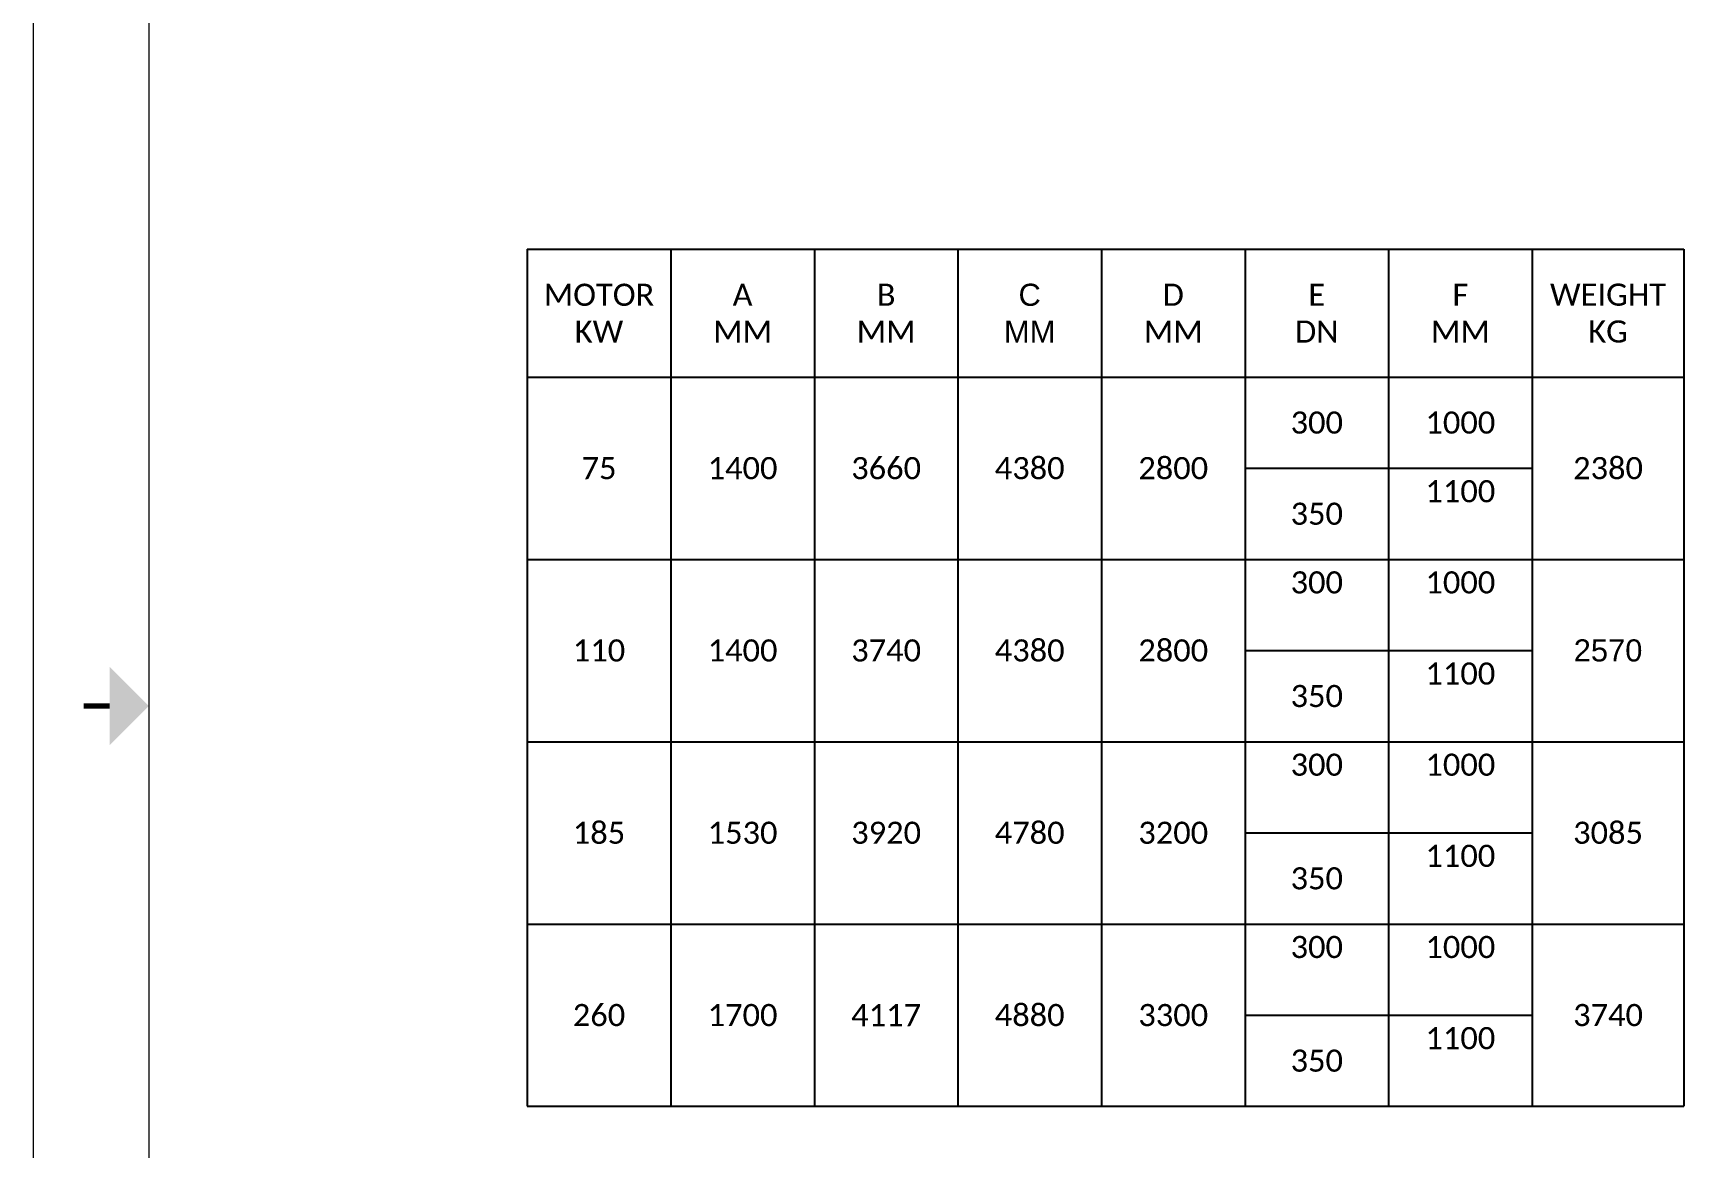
# Model space of a CAD drawing. Header units: millimetres. Extents: x 0 to 559189, y 1 to 426050.
# Drawn here: x 0 to 168645, y 167851 to 281822 of the extents above; entities that cross this region are included whole.
import ezdxf
from ezdxf.enums import TextEntityAlignment as Align

# ---------------------------------------------------------------- set-up
doc = ezdxf.new("R2010")
doc.units = ezdxf.units.MM
doc.header["$LTSCALE"] = 25.4
doc.layers.add('Title Block', color=7, linetype='Continuous', lineweight=5)
doc.styles.add('ACANSTS', font='romans.shx', dxfattribs={"height": 25.4})
doc.styles.add('Roman', font='arial.ttf')

# ---------------------------------------------------------------- blocks, each defined once
blk = doc.blocks.new('*T2')
at = {"linetype": 'ByBlock', "lineweight": -2, "transparency": 16777216}
for p, q in [((0, 0), (118161, 0)), ((0, 0), (0, -87608)), ((14664, 0), (14664, -87608)), ((29329, 0), (29329, -87608)), ((43993, 0), (43993, -87608)), ((58657, 0), (58657, -87608)), ((73321, 0), (73321, -22388)), ((87986, 0), (87986, -87608)), ((102650, 0), (102650, -87608)), ((118161, 0), (118161, -87608)), ((0, -13071), (118161, -13071)), ((73321, -22388), (102650, -22388)), ((0, -31706), (118161, -31706)), ((73321, -31706), (73321, -41023)), ((73321, -41023), (102650, -41023)), ((0, -50340), (118161, -50340)), ((73321, -50340), (73321, -59657)), ((73321, -59657), (102650, -59657)), ((0, -68974), (118161, -68974)), ((73321, -68974), (73321, -78291)), ((73321, -78291), (102650, -78291)), ((0, -87608), (73321, -87608)), ((87986, -87608), (118161, -87608))]:
    blk.add_line(p, q, dxfattribs=at)
at = {"color": 0, "linetype": 'ByBlock', "lineweight": -2, "transparency": 16777216}
for p, q in [((73321, -22388), (73321, -31706)), ((73321, -41023), (73321, -50340)), ((73321, -59657), (73321, -68974)), ((73321, -78291), (73321, -87608)), ((73321, -87608), (87986, -87608))]:
    blk.add_line(p, q, dxfattribs=at)
at = {"color": 0, "linetype": 'Continuous', "lineweight": 5, "transparency": 16777216, "style": 'Roman'}
for s, insert, char_height, width, attachment_point in [('{\\fCalibri|b0|i0|c0|p34;MOTOR^JKW}', (7332, -6536), 2257.78, 12225.87, 5), ('{\\fCalibri|b0|i0|c0|p34;A ^JMM}', (21996, -6536), 2257.78, 12225.87, 5), ('{\\fCalibri|b0|i0|c0|p34;B ^JMM}', (36661, -6536), 2257.78, 12225.87, 5), ('C\\PMM', (51325, -6536), 2257.8, 12225.87, 5), ('{\\fCalibri|b0|i0|c0|p34;D\\PMM}', (65989, -6536), 2257.78, 12225.87, 5), ('{\\fCalibri|b0|i0|c0|p34;E\\PDN}', (80653, -6536), 2257.78, 12225.87, 5), ('{\\fCalibri|b0|i0|c0|p34;F\\PMM}', (95318, -6536), 2257.78, 12225.87, 5), ('{\\fCalibri|b0|i0|c0|p34;WEIGHT\\PKG}', (110405, -6536), 2257.78, 13072.53, 5), ('{\\fCalibri|b0|i0|c0|p34;300}', (80653, -17730), 2257.78, 12225.87, 5), ('{\\fCalibri|b0|i0|c0|p34;1000}', (95318, -17730), 2257.78, 12225.87, 5), ('{\\fCalibri|b0|i0|c0|p34;75}', (7332, -22388), 2257.78, 12225.87, 5), ('{\\fCalibri|b0|i0|c0|p34;1400}', (21996, -22388), 2257.78, 12225.87, 5), ('{\\fCalibri|b0|i0|c0|p34;3660}', (36661, -22388), 2257.78, 12225.87, 5), ('{\\fCalibri|b0|i0|c0|p34;4380}', (51325, -22388), 2257.78, 12225.87, 5), ('{\\fCalibri|b0|i0|c0|p34;2800}', (65989, -22388), 2257.78, 12225.87, 5), ('{\\fCalibri|b0|i0|c0|p34;2380}', (110405, -22388), 2257.78, 13072.53, 5), ('{\\fCalibri|b0|i0|c0|p34;1100}', (95318, -23608), 2257.78, 12225.87, 2), ('{\\fCalibri|b0|i0|c0|p34;350}', (80653, -27047), 2257.78, 12225.87, 5), ('{\\fCalibri|b0|i0|c0|p34;300}', (80653, -32925), 2257.78, 12225.87, 2), ('{\\fCalibri|b0|i0|c0|p34;1000}', (95318, -32925), 2257.78, 12225.87, 2), ('{\\fCalibri|b0|i0|c0|p34;110}', (7332, -41023), 2257.78, 12225.87, 5), ('{\\fCalibri|b0|i0|c0|p34;1400}', (21996, -41023), 2257.78, 12225.87, 5), ('{\\fCalibri|b0|i0|c0|p34;3740}', (36661, -41023), 2257.78, 12225.87, 5), ('{\\fCalibri|b0|i0|c0|p34;4380}', (51325, -41023), 2257.78, 12225.87, 5), ('{\\fCalibri|b0|i0|c0|p34;2800}', (65989, -41023), 2257.78, 12225.87, 5), ('2570', (110405, -41023), 2257.8, 13072.53, 5), ('{\\fCalibri|b0|i0|c0|p34;1100}', (95318, -42242), 2257.78, 12225.87, 2), ('{\\fCalibri|b0|i0|c0|p34;350}', (80653, -45681), 2257.78, 12225.87, 5), ('{\\fCalibri|b0|i0|c0|p34;300}', (80653, -51559), 2257.78, 12225.87, 2), ('{\\fCalibri|b0|i0|c0|p34;1000}', (95318, -51559), 2257.78, 12225.87, 2), ('{\\fCalibri|b0|i0|c0|p34;185}', (7332, -59657), 2257.78, 12225.87, 5), ('{\\fCalibri|b0|i0|c0|p34;1530}', (21996, -59657), 2257.78, 12225.87, 5), ('{\\fCalibri|b0|i0|c0|p34;3920}', (36661, -59657), 2257.78, 12225.87, 5), ('{\\fCalibri|b0|i0|c0|p34;4780}', (51325, -59657), 2257.78, 12225.87, 5), ('{\\fCalibri|b0|i0|c0|p34;3200}', (65989, -59657), 2257.78, 12225.87, 5), ('{\\fCalibri|b0|i0|c0|p34;3085}', (110405, -59657), 2257.78, 13072.53, 5), ('{\\fCalibri|b0|i0|c0|p34;1100}', (95318, -60876), 2257.78, 12225.87, 2), ('{\\fCalibri|b0|i0|c0|p34;350}', (80653, -64315), 2257.78, 12225.87, 5), ('{\\fCalibri|b0|i0|c0|p34;300}', (80653, -70193), 2257.78, 12225.87, 2), ('{\\fCalibri|b0|i0|c0|p34;1000}', (95318, -70193), 2257.78, 12225.87, 2), ('{\\fCalibri|b0|i0|c0|p34;260}', (7332, -78291), 2257.78, 12225.87, 5), ('{\\fCalibri|b0|i0|c0|p34;1700}', (21996, -78291), 2257.78, 12225.87, 5), ('{\\fCalibri|b0|i0|c0|p34;4117}', (36661, -78291), 2257.78, 12225.87, 5), ('{\\fCalibri|b0|i0|c0|p34;4880}', (51325, -78291), 2257.78, 12225.87, 5), ('{\\fCalibri|b0|i0|c0|p34;3300}', (65989, -78291), 2257.78, 12225.87, 5), ('{\\fCalibri|b0|i0|c0|p34;3740}', (110405, -78291), 2257.78, 13072.53, 5), ('{\\fCalibri|b0|i0|c0|p34;1100}', (95318, -79510), 2257.78, 12225.87, 2), ('{\\fCalibri|b0|i0|c0|p34;350}', (80653, -82950), 2257.78, 12225.87, 5)]:
    blk.add_mtext(s, dxfattribs=dict(at, insert=insert, char_height=char_height, width=width, attachment_point=attachment_point))
blk = doc.blocks.new('LONE STAR BLOWER TITLE BLOCK (SIZE A)')
at = {"layer": 'Title Block', "lineweight": 15}
for p, q in [((0, 457.2), (0, 0)), ((12.7, 444.5), (12.7, 12.7))]:
    blk.add_line(p, q, dxfattribs=at)
at = {"layer": 'Title Block', "lineweight": 15, "const_width": 0.572}
blk.add_lwpolyline([(5.56, 228.6), (8.41, 228.6)], dxfattribs=at)
at = {"layer": 'Title Block', "lineweight": 15}
blk.add_solid([(8.41, 224.31), (8.41, 232.89), (12.7, 228.6)], dxfattribs=at)
at = {"layer": 'Title Block', "lineweight": 15, "style": 'ACANSTS'}
for tag, p, height in [('DRAWN_BY', (375.45, 58.16), 3.43), ('DRAWN_DATE', (402.66, 58.47), 3.43), ('DRAWING_SUBTITLE', (450.18, 50.21), 5.14), ('CHECKED_BY', (376.02, 49.37), 3.43), ('CHECK_DATE', (402.18, 49.5), 3.43), ('ENGINEER', (375.87, 40.95), 3.43), ('ENG_DATE', (401.95, 40.92), 3.43), ('DRAWING_SUBTITLE', (450.12, 39.35), 5.14), ('MANUFACTURING', (375.76, 32.38), 3.43), ('MFG_DATE', (401.98, 32.46), 3.43), ('CONTROL', (375.76, 23.81), 3.43), ('CONTROL_DATE', (401.98, 23.88), 3.43), ('CAGE_CODE', (455.36, 23.27), 3.43), ('MODEL_FILE_NAME', (230.14, 15.52), 3.43), ('APPROVED_BY', (375.47, 14.54), 3.43), ('APPROVAL_DATE', (401.77, 14.47), 3.43)]:
    blk.add_attdef(tag, p, '', height=height, dxfattribs=at)
at = {"layer": 'Title Block', "lineweight": 15, "style": 'Roman', "flags": 8}
for tag, height, p in [('DWG_NUMBER', 7.14, (484.29, 29.15)), ('SCALE', 3.43, (459.83, 17.88)), ('SHEETNUMBER', 3.43, (539.89, 17.88)), ('TOTA_SHEETS', 3.43, (556.11, 17.82))]:
    blk.add_attdef(tag, text='', height=height, dxfattribs=at).set_placement(p, align=Align.TOP_LEFT)
at = {"layer": 'Title Block', "lineweight": 15, "style": 'ACANSTS'}
blk.add_attdef('REVISION', text='', height=3.43, dxfattribs=at).set_placement((580.38, 22.69), align=Align.CENTER)

msp = doc.modelspace()

# ---------------------------------------------------------------- block references
at = {"xscale": 931.8648284389766, "yscale": 931.8648284389766, "zscale": 931.8648284389766}
msp.add_blockref('LONE STAR BLOWER TITLE BLOCK (SIZE A)', (0.11, 1.34), dxfattribs=at)
msp.add_blockref('*T2', (50483.78, 259720.06))

doc.saveas('drawing.dxf')
